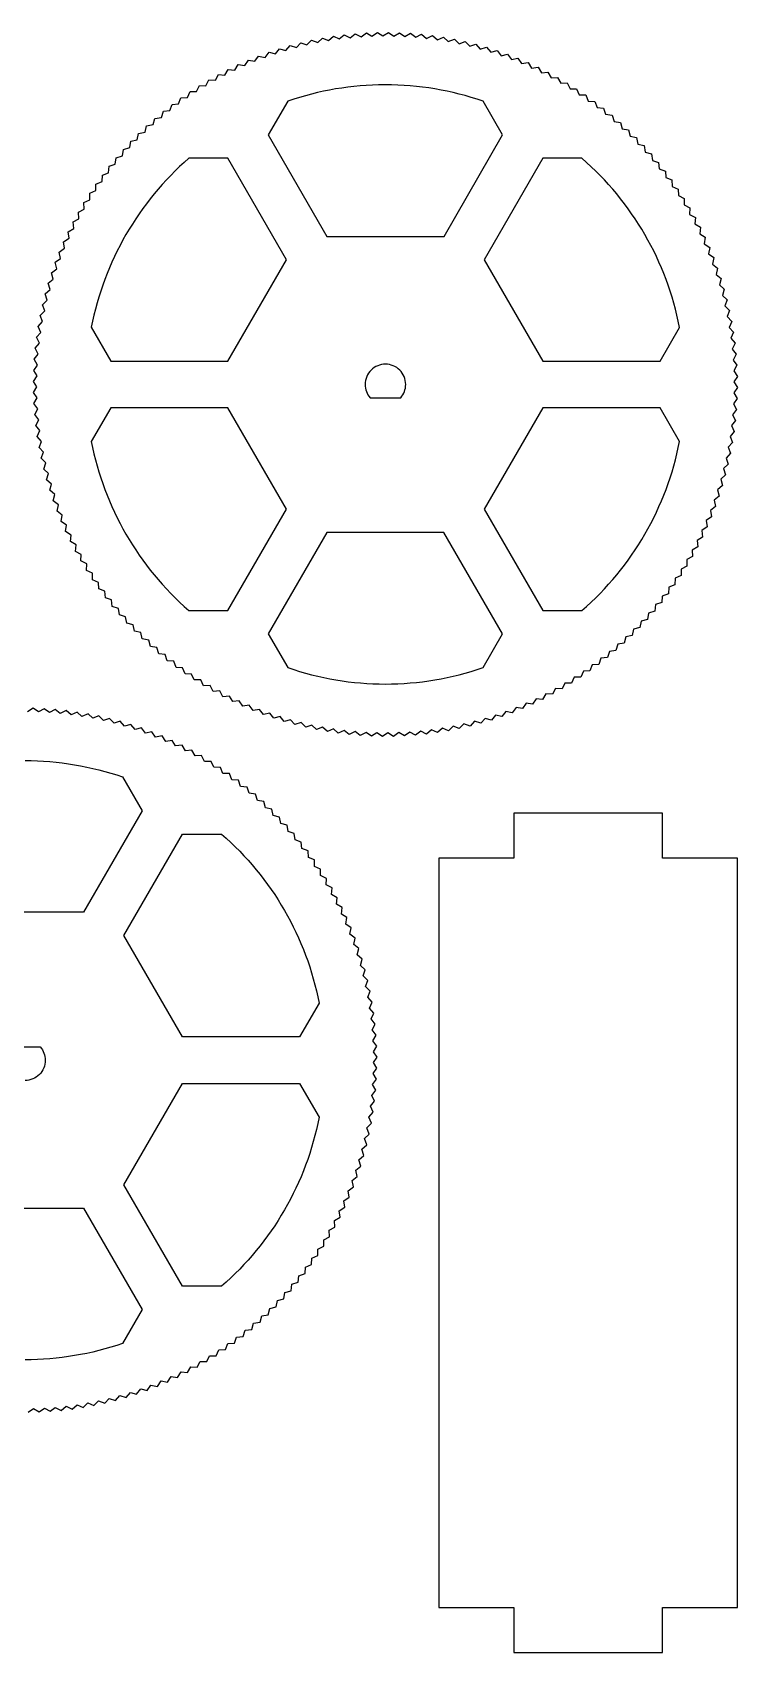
# Model space of a CAD drawing. Extents: x 10 to 440, y 14 to 290.
# Drawn here: x 393 to 440, y 24.1 to 131.9 of the extents above; entities that cross this region are included whole.
import ezdxf

# ---------------------------------------------------------------- set-up
doc = ezdxf.new("R2010")
doc.units = 0
doc.layers.add('Layer_1', color=7, linetype='CONTINUOUS')

msp = doc.modelspace()

# ---------------------------------------------------------------- linework, layer by layer
at = {"layer": 'Layer_1', "color": 7}
for p, q in [((412.70629, 131.39483), (413.03168, 131.68343)), ((413.03168, 131.68343), (413.42729, 131.5027)), ((413.42729, 131.5027), (413.76159, 131.78095)), ((413.76159, 131.78095), (414.15133, 131.58788)), ((414.15133, 131.58788), (414.49421, 131.85548)), ((414.49421, 131.85548), (414.87769, 131.65027)), ((414.87769, 131.65027), (415.2288, 131.90697)), ((415.2288, 131.90697), (415.60565, 131.68982)), ((415.60565, 131.68982), (415.96465, 131.93536)), ((415.96465, 131.93536), (416.33449, 131.70647)), ((416.33449, 131.70647), (416.70103, 131.94062)), ((416.70103, 131.94062), (417.0635, 131.70023)), ((417.0635, 131.70023), (417.43721, 131.92275)), ((417.43721, 131.92275), (417.79195, 131.67109)), ((417.79195, 131.67109), (418.17246, 131.88177)), ((418.17246, 131.88177), (418.51913, 131.61909)), ((418.51913, 131.61909), (418.90607, 131.8177)), ((418.90607, 131.8177), (419.24431, 131.54427)), ((419.24431, 131.54427), (419.6373, 131.73063)), ((419.6373, 131.73063), (419.96678, 131.44671)), ((408.48348, 130.27837), (408.74903, 130.62284)), ((408.74903, 130.62284), (409.1715, 130.51944)), ((409.1715, 130.51944), (409.44774, 130.8554)), ((409.44774, 130.8554), (409.86676, 130.73878)), ((409.86676, 130.73878), (410.15341, 131.06589)), ((410.15341, 131.06589), (410.56856, 130.93617)), ((410.56856, 130.93617), (410.86535, 131.25412)), ((410.86535, 131.25412), (411.27621, 131.11142)), ((411.27621, 131.11142), (411.58284, 131.41989)), ((411.58284, 131.41989), (411.98902, 131.26436)), ((411.98902, 131.26436), (412.30519, 131.56304)), ((412.30519, 131.56304), (412.70629, 131.39483)), ((419.96678, 131.44671), (420.36544, 131.62063)), ((420.36544, 131.62063), (420.68584, 131.3265)), ((420.68584, 131.3265), (421.08976, 131.48782)), ((421.08976, 131.48782), (421.40076, 131.18377)), ((421.40076, 131.18377), (421.80955, 131.33232)), ((421.80955, 131.33232), (422.11085, 131.01865)), ((422.11085, 131.01865), (422.5241, 131.15428)), ((422.5241, 131.15428), (422.8154, 130.8313)), ((422.8154, 130.8313), (423.23271, 130.95389)), ((423.23271, 130.95389), (423.51372, 130.62192)), ((423.51372, 130.62192), (423.93467, 130.73135)), ((423.93467, 130.73135), (424.20512, 130.39071)), ((405.81718, 129.10191), (406.03746, 129.47694)), ((406.03746, 129.47694), (406.46956, 129.42734)), ((406.46956, 129.42734), (406.70151, 129.79527)), ((406.70151, 129.79527), (407.13184, 129.73207)), ((407.13184, 129.73207), (407.37524, 130.09253)), ((407.37524, 130.09253), (407.80337, 130.01583)), ((407.80337, 130.01583), (408.05797, 130.36847)), ((408.05797, 130.36847), (408.48348, 130.27837)), ((424.20512, 130.39071), (424.6293, 130.48681)), ((424.6293, 130.48681), (424.88891, 130.13785)), ((424.88891, 130.13785), (425.3159, 130.22065)), ((425.3159, 130.22065), (425.56442, 129.86371)), ((425.56442, 129.86371), (425.9938, 129.93301)), ((425.9938, 129.93301), (426.23099, 129.56843)), ((426.23099, 129.56843), (426.66234, 129.62423)), ((426.66234, 129.62423), (426.88796, 129.25239)), ((403.92581, 128.00532), (404.10982, 128.39942)), ((404.10982, 128.39942), (404.54467, 128.39042)), ((404.54467, 128.39042), (404.74097, 128.77854)), ((404.74097, 128.77854), (405.17533, 128.75614)), ((405.17533, 128.75614), (405.38373, 129.13791)), ((405.38373, 129.13791), (405.81718, 129.10191)), ((416.46015, 128.45018), (416.46016, 128.45018)), ((426.88796, 129.25239), (427.32084, 129.29459)), ((427.32084, 129.29459), (427.53467, 128.91585)), ((427.53467, 128.91585), (427.96867, 128.94445)), ((427.96867, 128.94445), (428.1705, 128.55917)), ((428.1705, 128.55917), (428.60518, 128.57417)), ((428.60518, 128.57417), (428.79481, 128.18275)), ((402.7259, 127.17716), (402.88481, 127.58204)), ((402.88481, 127.58204), (403.31935, 127.60064)), ((403.31935, 127.60064), (403.49089, 128.00032)), ((403.49089, 128.00032), (403.92581, 128.00532)), ((410.00061, 127.36134), (408.70095, 125.10982)), ((424.30051, 125.10982), (423.00085, 127.36084)), ((428.79481, 128.18275), (429.22975, 128.18375)), ((429.22975, 128.18375), (429.40698, 127.78656)), ((429.40698, 127.78656), (429.84175, 127.77416)), ((429.84175, 127.77416), (430.00642, 127.3716)), ((430.00642, 127.3716), (430.44058, 127.3456)), ((430.44058, 127.3456), (430.59253, 126.93806)), ((401.14949, 126.21604), (401.58036, 126.27544)), ((401.58036, 126.27544), (401.71353, 126.68949)), ((401.71353, 126.68949), (402.14605, 126.73529)), ((402.14605, 126.73529), (402.29216, 127.14496)), ((402.29216, 127.14496), (402.7259, 127.17716)), ((430.59253, 126.93806), (431.02566, 126.89846)), ((431.02566, 126.89846), (431.16473, 126.48636)), ((431.16473, 126.48636), (431.5964, 126.43316)), ((431.5964, 126.43316), (431.72246, 126.01689)), ((399.97381, 124.79246), (400.06741, 125.21721)), ((400.06741, 125.21721), (400.4937, 125.30351)), ((400.4937, 125.30351), (400.60061, 125.72511)), ((400.60061, 125.72511), (401.0294, 125.79801)), ((401.0294, 125.79801), (401.14949, 126.21604)), ((431.72246, 126.01689), (432.15225, 125.95009)), ((432.15225, 125.95009), (432.26517, 125.53007)), ((432.26517, 125.53007), (432.69265, 125.44987)), ((432.69265, 125.44987), (432.79235, 125.02651)), ((398.98343, 123.72257), (399.05023, 124.15236)), ((399.05023, 124.15236), (399.47025, 124.26528)), ((399.47025, 124.26528), (399.55045, 124.69276)), ((399.55045, 124.69276), (399.97381, 124.79246)), ((408.70095, 125.10982), (412.60045, 118.35519)), ((420.40049, 118.35519), (424.30051, 125.10982)), ((432.79235, 125.02651), (433.2171, 124.93291)), ((433.2171, 124.93291), (433.3034, 124.50662)), ((433.3034, 124.50662), (433.725, 124.39971)), ((433.725, 124.39971), (433.7979, 123.97092)), ((398.06226, 122.59264), (398.10186, 123.02577)), ((398.10186, 123.02577), (398.51396, 123.16484)), ((398.51396, 123.16484), (398.56716, 123.59651)), ((398.56716, 123.59651), (398.98343, 123.72257)), ((406.01532, 123.56058), (403.41651, 123.56005)), ((409.91534, 116.80595), (406.01532, 123.56058)), ((426.9851, 123.55952), (423.08508, 116.80436)), ((429.58494, 123.55952), (426.9851, 123.55952)), ((433.7979, 123.97092), (434.21593, 123.85083)), ((434.21593, 123.85083), (434.27533, 123.41996)), ((434.27533, 123.41996), (434.68938, 123.28679)), ((434.68938, 123.28679), (434.73518, 122.85427)), ((397.22616, 121.84186), (397.62872, 122.00653)), ((397.62872, 122.00653), (397.65472, 122.44069)), ((397.65472, 122.44069), (398.06226, 122.59264)), ((434.73518, 122.85427), (435.14485, 122.70816)), ((435.14485, 122.70816), (435.17705, 122.27442)), ((435.17705, 122.27442), (435.58193, 122.11551)), ((435.58193, 122.11551), (435.60053, 121.68097)), ((396.81657, 121.22986), (397.21376, 121.40709)), ((396.81757, 120.79492), (396.81657, 121.22986)), ((397.21376, 121.40709), (397.22616, 121.84186)), ((435.60053, 121.68097), (436.00021, 121.50943)), ((436.00021, 121.50943), (436.00521, 121.07451)), ((436.00521, 121.07451), (436.39931, 120.8905)), ((436.39931, 120.8905), (436.39031, 120.45565)), ((396.05587, 119.96878), (396.44115, 120.17061)), ((396.08447, 119.53478), (396.05587, 119.96878)), ((396.42615, 120.60529), (396.81757, 120.79492)), ((396.44115, 120.17061), (396.42615, 120.60529)), ((436.39031, 120.45565), (436.77843, 120.25935)), ((436.77843, 120.25935), (436.75603, 119.82499)), ((436.75603, 119.82499), (437.1378, 119.61659)), ((395.37609, 118.66245), (395.74793, 118.88807)), ((395.70573, 119.32095), (396.08447, 119.53478)), ((395.74793, 118.88807), (395.70573, 119.32095)), ((437.1378, 119.61659), (437.1018, 119.18314)), ((437.1018, 119.18314), (437.47683, 118.96286)), ((437.47683, 118.96286), (437.42723, 118.53076)), ((395.06731, 117.99391), (395.43189, 118.2311)), ((395.13661, 117.56453), (395.06731, 117.99391)), ((395.43189, 118.2311), (395.37609, 118.66245)), ((412.60045, 118.35519), (420.40049, 118.35519)), ((437.42723, 118.53076), (437.79516, 118.29881)), ((437.79516, 118.29881), (437.73196, 117.86848)), ((437.73196, 117.86848), (438.09242, 117.62508)), ((438.09242, 117.62508), (438.01572, 117.19695)), ((394.51351, 116.62941), (394.86247, 116.88902)), ((394.60971, 116.20523), (394.51351, 116.62941)), ((394.77967, 117.31601), (395.13661, 117.56453)), ((394.86247, 116.88902), (394.77967, 117.31601)), ((406.01584, 110.05079), (409.91534, 116.80595)), ((423.08508, 116.80436), (426.9851, 110.04976)), ((438.01572, 117.19695), (438.36836, 116.94235)), ((438.36836, 116.94235), (438.27826, 116.51684)), ((394.04653, 115.23282), (394.3785, 115.51383)), ((394.26907, 115.93478), (394.60971, 116.20523)), ((394.3785, 115.51383), (394.26907, 115.93478)), ((438.27826, 116.51684), (438.62273, 116.25129)), ((438.62273, 116.25129), (438.51933, 115.82882)), ((438.51933, 115.82882), (438.85529, 115.55258)), ((438.85529, 115.55258), (438.73867, 115.13356)), ((393.84614, 114.52421), (394.16912, 114.81551)), ((393.98177, 114.11096), (393.84614, 114.52421)), ((394.16912, 114.81551), (394.04653, 115.23282)), ((438.73867, 115.13356), (439.06578, 114.84691)), ((439.06578, 114.84691), (438.93606, 114.43176)), ((438.93606, 114.43176), (439.25401, 114.13497)), ((393.5126, 113.08987), (393.81665, 113.40087)), ((393.6681, 113.80966), (393.98177, 114.11096)), ((393.81665, 113.40087), (393.6681, 113.80966)), ((439.25401, 114.13497), (439.11131, 113.72411)), ((439.11131, 113.72411), (439.41978, 113.41748)), ((439.41978, 113.41748), (439.26425, 113.0113)), ((393.37979, 112.36555), (393.67392, 112.68595)), ((393.55371, 111.96689), (393.37979, 112.36555)), ((393.67392, 112.68595), (393.5126, 113.08987)), ((396.91562, 112.30232), (398.2158, 110.05079)), ((434.78463, 110.04976), (436.08429, 112.30078)), ((439.26425, 113.0113), (439.56293, 112.69513)), ((439.56293, 112.69513), (439.39472, 112.29403)), ((439.39472, 112.29403), (439.68332, 111.96864)), ((393.18272, 110.90618), (393.45615, 111.24442)), ((393.26979, 111.63741), (393.55371, 111.96689)), ((393.45615, 111.24442), (393.26979, 111.63741)), ((439.68332, 111.96864), (439.50259, 111.57303)), ((439.50259, 111.57303), (439.78084, 111.23873)), ((439.78084, 111.23873), (439.58777, 110.84899)), ((393.11865, 110.17257), (393.38133, 110.51924)), ((393.32933, 109.79206), (393.11865, 110.17257)), ((393.38133, 110.51924), (393.18272, 110.90618)), ((398.2158, 110.05079), (406.01584, 110.05079)), ((426.9851, 110.04976), (434.78463, 110.04976)), ((439.58777, 110.84899), (439.85537, 110.50611)), ((439.85537, 110.50611), (439.65016, 110.12263)), ((439.65016, 110.12263), (439.90686, 109.77152)), ((393.0598, 108.70114), (393.30019, 109.06361)), ((393.07767, 109.43732), (393.32933, 109.79206)), ((393.30019, 109.06361), (393.07767, 109.43732)), ((416.50001, 109.85), (416.50001, 109.85)), ((439.90686, 109.77152), (439.68971, 109.39467)), ((439.68971, 109.39467), (439.93525, 109.03567)), ((439.93525, 109.03567), (439.70636, 108.66583)), ((393.29395, 108.3346), (393.0598, 108.70114)), ((393.06506, 107.96476), (393.29395, 108.3346)), ((393.3106, 107.60576), (393.06506, 107.96476)), ((439.94051, 108.29929), (439.70012, 107.93682)), ((439.70012, 107.93682), (439.92264, 107.56311)), ((439.70636, 108.66583), (439.94051, 108.29929)), ((393.09345, 107.22891), (393.3106, 107.60576)), ((393.35015, 106.8778), (393.09345, 107.22891)), ((393.14494, 106.49432), (393.35015, 106.8778)), ((398.21528, 106.94969), (396.91562, 104.69864)), ((406.01532, 106.94969), (398.21528, 106.94969)), ((409.91534, 100.19506), (406.01532, 106.94969)), ((415.48052, 107.6164), (417.51945, 107.6164)), ((426.98458, 106.94969), (423.08457, 100.19506)), ((434.78463, 106.94969), (426.98458, 106.94969)), ((436.08429, 104.69864), (434.78463, 106.94969)), ((439.88166, 106.82786), (439.61898, 106.48119)), ((439.92264, 107.56311), (439.67098, 107.20837)), ((439.67098, 107.20837), (439.88166, 106.82786)), ((393.41254, 106.15144), (393.14494, 106.49432)), ((393.21947, 105.7617), (393.41254, 106.15144)), ((393.49772, 105.4274), (393.21947, 105.7617)), ((439.81759, 106.09425), (439.54416, 105.75601)), ((439.54416, 105.75601), (439.73052, 105.36302)), ((439.61898, 106.48119), (439.81759, 106.09425)), ((393.31699, 105.03179), (393.49772, 105.4274)), ((393.60559, 104.7064), (393.31699, 105.03179)), ((393.43738, 104.3053), (393.60559, 104.7064)), ((439.73052, 105.36302), (439.4466, 105.03354)), ((439.4466, 105.03354), (439.62052, 104.63488)), ((393.73606, 103.98913), (393.43738, 104.3053)), ((393.58053, 103.58295), (393.73606, 103.98913)), ((393.889, 103.27632), (393.58053, 103.58295)), ((439.48771, 103.91056), (439.18366, 103.59956)), ((439.18366, 103.59956), (439.33221, 103.19077)), ((439.62052, 104.63488), (439.32639, 104.31448)), ((439.32639, 104.31448), (439.48771, 103.91056)), ((393.7463, 102.86546), (393.889, 103.27632)), ((394.06425, 102.56867), (393.7463, 102.86546)), ((393.93453, 102.15352), (394.06425, 102.56867)), ((439.33221, 103.19077), (439.01854, 102.88947)), ((439.01854, 102.88947), (439.15417, 102.47622)), ((394.26164, 101.86687), (393.93453, 102.15352)), ((394.14502, 101.44785), (394.26164, 101.86687)), ((394.48098, 101.17161), (394.14502, 101.44785)), ((438.95378, 101.76761), (438.62181, 101.4866)), ((438.62181, 101.4866), (438.73124, 101.06565)), ((439.15417, 102.47622), (438.83119, 102.18492)), ((438.83119, 102.18492), (438.95378, 101.76761)), ((394.37758, 100.74914), (394.48098, 101.17161)), ((394.72205, 100.48359), (394.37758, 100.74914)), ((394.63195, 100.05808), (394.72205, 100.48359)), ((438.4868, 100.37102), (438.13784, 100.11141)), ((438.73124, 101.06565), (438.3906, 100.7952)), ((438.3906, 100.7952), (438.4868, 100.37102)), ((394.98459, 99.80348), (394.63195, 100.05808)), ((394.90789, 99.37535), (394.98459, 99.80348)), ((395.26835, 99.13195), (394.90789, 99.37535)), ((406.01532, 93.44044), (409.91534, 100.19506)), ((423.08457, 100.19506), (426.98458, 93.44044)), ((438.22064, 99.68442), (437.8637, 99.4359)), ((437.8637, 99.4359), (437.933, 99.00652)), ((438.13784, 100.11141), (438.22064, 99.68442)), ((395.20515, 98.70162), (395.26835, 99.13195)), ((395.57308, 98.46967), (395.20515, 98.70162)), ((395.52348, 98.03757), (395.57308, 98.46967)), ((412.59993, 98.64476), (408.70043, 91.89014)), ((420.39997, 98.64476), (412.59993, 98.64476)), ((424.29999, 91.89014), (420.39997, 98.64476)), ((437.62422, 98.33798), (437.25238, 98.11236)), ((437.933, 99.00652), (437.56842, 98.76933)), ((437.56842, 98.76933), (437.62422, 98.33798)), ((395.89851, 97.81729), (395.52348, 98.03757)), ((395.86251, 97.38384), (395.89851, 97.81729)), ((396.24428, 97.17544), (395.86251, 97.38384)), ((396.22188, 96.74108), (396.24428, 97.17544)), ((437.29458, 97.67948), (436.91584, 97.46565)), ((436.91584, 97.46565), (436.94444, 97.03165)), ((437.25238, 98.11236), (437.29458, 97.67948)), ((396.61, 96.54478), (396.22188, 96.74108)), ((396.601, 96.10993), (396.61, 96.54478)), ((396.9951, 95.92592), (396.601, 96.10993)), ((436.57416, 96.39514), (436.18274, 96.20551)), ((436.18274, 96.20551), (436.18374, 95.77057)), ((436.94444, 97.03165), (436.55916, 96.82982)), ((436.55916, 96.82982), (436.57416, 96.39514)), ((397.0001, 95.491), (396.9951, 95.92592)), ((397.39978, 95.31946), (397.0001, 95.491)), ((397.41838, 94.88492), (397.39978, 95.31946)), ((435.37159, 94.9939), (435.34559, 94.55974)), ((435.77415, 95.15857), (435.37159, 94.9939)), ((435.78655, 95.59334), (435.77415, 95.15857)), ((436.18374, 95.77057), (435.78655, 95.59334)), ((397.82326, 94.72601), (397.41838, 94.88492)), ((397.85546, 94.29227), (397.82326, 94.72601)), ((398.26513, 94.14616), (397.85546, 94.29227)), ((398.31093, 93.71364), (398.26513, 94.14616)), ((434.89845, 93.97466), (434.48635, 93.83559)), ((434.93805, 94.40779), (434.89845, 93.97466)), ((435.34559, 94.55974), (434.93805, 94.40779)), ((398.72498, 93.58047), (398.31093, 93.71364)), ((398.78438, 93.1496), (398.72498, 93.58047)), ((399.20241, 93.02951), (398.78438, 93.1496)), ((399.27531, 92.60072), (399.20241, 93.02951)), ((403.416, 93.44044), (406.01532, 93.44044)), ((426.98458, 93.44044), (429.58443, 93.44044)), ((433.95008, 92.84807), (433.53006, 92.73515)), ((434.01688, 93.27786), (433.95008, 92.84807)), ((434.43315, 93.40392), (434.01688, 93.27786)), ((434.48635, 93.83559), (434.43315, 93.40392)), ((399.69691, 92.49381), (399.27531, 92.60072)), ((399.78321, 92.06752), (399.69691, 92.49381)), ((400.20796, 91.97392), (399.78321, 92.06752)), ((400.30766, 91.55056), (400.20796, 91.97392)), ((408.70043, 91.89014), (410.00009, 89.63858)), ((422.99981, 89.63858), (424.29999, 91.89014)), ((432.9329, 91.78322), (432.50661, 91.69692)), ((433.0265, 92.20797), (432.9329, 91.78322)), ((433.44986, 92.30767), (433.0265, 92.20797)), ((433.53006, 92.73515), (433.44986, 92.30767)), ((400.73514, 91.47036), (400.30766, 91.55056)), ((400.84806, 91.05034), (400.73514, 91.47036)), ((401.27785, 90.98354), (400.84806, 91.05034)), ((401.40391, 90.56727), (401.27785, 90.98354)), ((431.41995, 90.72499), (431.28678, 90.31094)), ((431.85082, 90.78439), (431.41995, 90.72499)), ((431.97091, 91.20242), (431.85082, 90.78439)), ((432.3997, 91.27532), (431.97091, 91.20242)), ((432.50661, 91.69692), (432.3997, 91.27532)), ((401.83558, 90.51407), (401.40391, 90.56727)), ((401.97465, 90.10197), (401.83558, 90.51407)), ((402.40778, 90.06237), (401.97465, 90.10197)), ((402.55973, 89.65483), (402.40778, 90.06237)), ((402.99389, 89.62883), (402.55973, 89.65483)), ((403.15856, 89.22627), (402.99389, 89.62883)), ((430.27441, 89.82327), (430.1155, 89.41839)), ((430.70815, 89.85547), (430.27441, 89.82327)), ((430.85426, 90.26514), (430.70815, 89.85547)), ((431.28678, 90.31094), (430.85426, 90.26514)), ((403.59333, 89.21387), (403.15856, 89.22627)), ((403.77056, 88.81668), (403.59333, 89.21387)), ((404.2055, 88.81768), (403.77056, 88.81668)), ((404.39513, 88.42626), (404.2055, 88.81768)), ((428.45564, 88.61001), (428.25934, 88.22189)), ((428.89049, 88.60101), (428.45564, 88.61001)), ((429.0745, 88.99511), (428.89049, 88.60101)), ((429.50942, 89.00011), (429.0745, 88.99511)), ((429.68096, 89.39979), (429.50942, 89.00011)), ((430.1155, 89.41839), (429.68096, 89.39979)), ((404.82981, 88.44126), (404.39513, 88.42626)), ((405.03164, 88.05598), (404.82981, 88.44126)), ((405.46564, 88.08458), (405.03164, 88.05598)), ((405.67947, 87.70584), (405.46564, 88.08458)), ((406.11235, 87.74804), (405.67947, 87.70584)), ((406.33797, 87.3762), (406.11235, 87.74804)), ((406.76932, 87.432), (406.33797, 87.3762)), ((407.00651, 87.06742), (406.76932, 87.432)), ((426.53075, 87.57309), (426.2988, 87.20516)), ((426.96285, 87.52349), (426.53075, 87.57309)), ((427.18313, 87.89852), (426.96285, 87.52349)), ((427.61658, 87.86252), (427.18313, 87.89852)), ((427.82498, 88.24429), (427.61658, 87.86252)), ((428.25934, 88.22189), (427.82498, 88.24429)), ((393.03566, 86.93493), (392.66582, 86.70604)), ((393.39466, 86.68939), (393.03566, 86.93493)), ((393.77151, 86.90654), (393.39466, 86.68939)), ((394.12262, 86.64984), (393.77151, 86.90654)), ((394.5061, 86.85505), (394.12262, 86.64984)), ((394.84898, 86.58745), (394.5061, 86.85505)), ((395.23872, 86.78052), (394.84898, 86.58745)), ((395.57302, 86.50227), (395.23872, 86.78052)), ((395.96863, 86.683), (395.57302, 86.50227)), ((396.29402, 86.3944), (395.96863, 86.683)), ((396.69512, 86.56261), (396.29402, 86.3944)), ((397.01129, 86.26393), (396.69512, 86.56261)), ((397.41747, 86.41946), (397.01129, 86.26393)), ((397.7241, 86.11099), (397.41747, 86.41946)), ((407.43589, 87.13672), (407.00651, 87.06742)), ((407.68441, 86.77978), (407.43589, 87.13672)), ((408.1114, 86.86258), (407.68441, 86.77978)), ((408.37101, 86.51362), (408.1114, 86.86258)), ((408.79519, 86.60972), (408.37101, 86.51362)), ((409.06564, 86.26908), (408.79519, 86.60972)), ((409.48659, 86.37851), (409.06564, 86.26908)), ((409.7676, 86.04654), (409.48659, 86.37851)), ((423.82881, 86.48099), (423.55257, 86.14503)), ((424.25128, 86.37759), (423.82881, 86.48099)), ((424.51683, 86.72206), (424.25128, 86.37759)), ((424.94234, 86.63196), (424.51683, 86.72206)), ((425.19694, 86.9846), (424.94234, 86.63196)), ((425.62507, 86.9079), (425.19694, 86.9846)), ((425.86847, 87.26836), (425.62507, 86.9079)), ((426.2988, 87.20516), (425.86847, 87.26836)), ((398.13496, 86.25369), (397.7241, 86.11099)), ((398.43175, 85.93574), (398.13496, 86.25369)), ((398.8469, 86.06546), (398.43175, 85.93574)), ((399.13355, 85.73835), (398.8469, 86.06546)), ((399.55257, 85.85497), (399.13355, 85.73835)), ((399.82881, 85.51901), (399.55257, 85.85497)), ((400.25128, 85.62241), (399.82881, 85.51901)), ((400.51683, 85.27794), (400.25128, 85.62241)), ((400.94234, 85.36804), (400.51683, 85.27794)), ((401.19694, 85.0154), (400.94234, 85.36804)), ((410.18491, 86.16913), (409.7676, 86.04654)), ((410.47621, 85.84615), (410.18491, 86.16913)), ((410.88946, 85.98178), (410.47621, 85.84615)), ((411.19076, 85.66811), (410.88946, 85.98178)), ((411.59955, 85.81666), (411.19076, 85.66811)), ((411.91055, 85.51261), (411.59955, 85.81666)), ((412.31447, 85.67393), (411.91055, 85.51261)), ((412.63487, 85.3798), (412.31447, 85.67393)), ((413.03353, 85.55372), (412.63487, 85.3798)), ((413.36301, 85.2698), (413.03353, 85.55372)), ((413.756, 85.45616), (413.36301, 85.2698)), ((414.09424, 85.18273), (413.756, 85.45616)), ((414.48118, 85.38134), (414.09424, 85.18273)), ((414.82785, 85.11866), (414.48118, 85.38134)), ((415.20836, 85.32934), (414.82785, 85.11866)), ((415.5631, 85.07768), (415.20836, 85.32934)), ((415.93681, 85.3002), (415.5631, 85.07768)), ((416.29928, 85.05981), (415.93681, 85.3002)), ((416.66582, 85.29396), (416.29928, 85.05981)), ((417.03566, 85.06507), (416.66582, 85.29396)), ((417.39466, 85.31061), (417.03566, 85.06507)), ((417.77151, 85.09346), (417.39466, 85.31061)), ((418.12262, 85.35016), (417.77151, 85.09346)), ((418.5061, 85.14495), (418.12262, 85.35016)), ((418.84898, 85.41255), (418.5061, 85.14495)), ((419.23872, 85.21948), (418.84898, 85.41255)), ((419.57302, 85.49773), (419.23872, 85.21948)), ((419.96863, 85.317), (419.57302, 85.49773)), ((420.29402, 85.6056), (419.96863, 85.317)), ((420.69512, 85.43739), (420.29402, 85.6056)), ((421.01129, 85.73607), (420.69512, 85.43739)), ((421.41747, 85.58054), (421.01129, 85.73607)), ((421.7241, 85.88901), (421.41747, 85.58054)), ((422.13496, 85.74631), (421.7241, 85.88901)), ((422.43175, 86.06426), (422.13496, 85.74631)), ((422.8469, 85.93454), (422.43175, 86.06426)), ((423.13355, 86.26165), (422.8469, 85.93454)), ((423.55257, 86.14503), (423.13355, 86.26165)), ((401.62507, 85.0921), (401.19694, 85.0154)), ((401.86847, 84.73164), (401.62507, 85.0921)), ((402.2988, 84.79484), (401.86847, 84.73164)), ((402.53075, 84.42691), (402.2988, 84.79484)), ((402.96285, 84.47651), (402.53075, 84.42691)), ((403.18313, 84.10148), (402.96285, 84.47651)), ((403.61658, 84.13748), (403.18313, 84.10148)), ((403.82498, 83.75571), (403.61658, 84.13748)), ((404.25934, 83.77811), (403.82498, 83.75571)), ((404.45564, 83.38999), (404.25934, 83.77811)), ((404.89049, 83.39899), (404.45564, 83.38999)), ((405.0745, 83.00489), (404.89049, 83.39899)), ((398.99981, 82.36142), (400.29999, 80.10986)), ((405.50942, 82.99989), (405.0745, 83.00489)), ((405.68096, 82.60021), (405.50942, 82.99989)), ((406.1155, 82.58161), (405.68096, 82.60021)), ((406.27441, 82.17673), (406.1155, 82.58161)), ((406.70815, 82.14453), (406.27441, 82.17673)), ((406.85426, 81.73486), (406.70815, 82.14453)), ((407.28678, 81.68906), (406.85426, 81.73486)), ((407.41995, 81.27501), (407.28678, 81.68906)), ((407.85082, 81.21561), (407.41995, 81.27501)), ((407.97091, 80.79758), (407.85082, 81.21561)), ((400.29999, 80.10986), (396.39997, 73.35524)), ((408.3997, 80.72468), (407.97091, 80.79758)), ((408.50661, 80.30308), (408.3997, 80.72468)), ((408.9329, 80.21678), (408.50661, 80.30308)), ((409.0265, 79.79203), (408.9329, 80.21678)), ((434.94987, 79.95), (425.05022, 79.95)), ((425.05022, 79.95), (425.05022, 76.95018)), ((434.94987, 76.95018), (434.94987, 79.95)), ((409.44986, 79.69233), (409.0265, 79.79203)), ((409.53006, 79.26485), (409.44986, 79.69233)), ((409.95008, 79.15193), (409.53006, 79.26485)), ((410.01688, 78.72214), (409.95008, 79.15193)), ((399.08457, 71.80494), (402.98458, 78.55956)), ((402.98458, 78.55956), (405.58443, 78.55956)), ((410.43315, 78.59608), (410.01688, 78.72214)), ((410.48635, 78.16441), (410.43315, 78.59608)), ((410.89845, 78.02534), (410.48635, 78.16441)), ((410.93805, 77.59221), (410.89845, 78.02534)), ((411.34559, 77.44026), (410.93805, 77.59221)), ((411.37159, 77.0061), (411.34559, 77.44026)), ((411.77415, 76.84143), (411.37159, 77.0061)), ((411.78655, 76.40666), (411.77415, 76.84143)), ((425.05022, 76.95018), (420.05, 76.95018)), ((420.05, 76.95018), (420.05, 27.05037)), ((439.95008, 76.95018), (434.94987, 76.95018)), ((439.95008, 27.05037), (439.95008, 76.95018)), ((412.18374, 76.22943), (411.78655, 76.40666)), ((412.18274, 75.79449), (412.18374, 76.22943)), ((412.57416, 75.60486), (412.18274, 75.79449)), ((412.55916, 75.17018), (412.57416, 75.60486)), ((412.94444, 74.96835), (412.55916, 75.17018)), ((412.91584, 74.53435), (412.94444, 74.96835)), ((413.29458, 74.32052), (412.91584, 74.53435)), ((413.25238, 73.88764), (413.29458, 74.32052)), ((413.62422, 73.66202), (413.25238, 73.88764)), ((413.56842, 73.23067), (413.62422, 73.66202)), ((396.39997, 73.35524), (388.59993, 73.35524)), ((413.933, 72.99348), (413.56842, 73.23067)), ((413.8637, 72.5641), (413.933, 72.99348)), ((414.22064, 72.31558), (413.8637, 72.5641)), ((414.13784, 71.88859), (414.22064, 72.31558)), ((402.98458, 65.05031), (399.08457, 71.80494)), ((414.4868, 71.62898), (414.13784, 71.88859)), ((414.3906, 71.2048), (414.4868, 71.62898)), ((414.73124, 70.93435), (414.3906, 71.2048)), ((414.62181, 70.5134), (414.73124, 70.93435)), ((414.95378, 70.23239), (414.62181, 70.5134)), ((414.83119, 69.81508), (414.95378, 70.23239)), ((415.15417, 69.52378), (414.83119, 69.81508)), ((415.01854, 69.11053), (415.15417, 69.52378)), ((415.33221, 68.80923), (415.01854, 69.11053)), ((415.18366, 68.40044), (415.33221, 68.80923)), ((415.48771, 68.08944), (415.18366, 68.40044)), ((415.32639, 67.68552), (415.48771, 68.08944)), ((412.08429, 67.30136), (410.78463, 65.05031)), ((415.62052, 67.36512), (415.32639, 67.68552)), ((415.4466, 66.96646), (415.62052, 67.36512)), ((415.73052, 66.63698), (415.4466, 66.96646)), ((415.54416, 66.24399), (415.73052, 66.63698)), ((415.81759, 65.90575), (415.54416, 66.24399)), ((415.61898, 65.51881), (415.81759, 65.90575)), ((410.78463, 65.05031), (402.98458, 65.05031)), ((415.88166, 65.17214), (415.61898, 65.51881)), ((415.67098, 64.79163), (415.88166, 65.17214)), ((415.92264, 64.43689), (415.67098, 64.79163)), ((391.48052, 64.3836), (393.51945, 64.3836)), ((415.70012, 64.06318), (415.92264, 64.43689)), ((415.94051, 63.70071), (415.70012, 64.06318)), ((415.70636, 63.33417), (415.94051, 63.70071)), ((415.68971, 62.60533), (415.93525, 62.96433)), ((415.90686, 62.22848), (415.68971, 62.60533)), ((415.93525, 62.96433), (415.70636, 63.33417)), ((399.08508, 55.19564), (402.9851, 61.95024)), ((402.9851, 61.95024), (410.78463, 61.95024)), ((410.78463, 61.95024), (412.08429, 59.69922)), ((415.65016, 61.87737), (415.90686, 62.22848)), ((415.85537, 61.49389), (415.65016, 61.87737)), ((415.50259, 60.42697), (415.78084, 60.76127)), ((415.68332, 60.03136), (415.50259, 60.42697)), ((415.58777, 61.15101), (415.85537, 61.49389)), ((415.78084, 60.76127), (415.58777, 61.15101)), ((415.39472, 59.70597), (415.68332, 60.03136)), ((415.56293, 59.30487), (415.39472, 59.70597)), ((415.11131, 58.27589), (415.41978, 58.58252)), ((415.25401, 57.86503), (415.11131, 58.27589)), ((415.26425, 58.9887), (415.56293, 59.30487)), ((415.41978, 58.58252), (415.26425, 58.9887)), ((414.93606, 57.56824), (415.25401, 57.86503)), ((415.06578, 57.15309), (414.93606, 57.56824)), ((414.51933, 56.17118), (414.85529, 56.44742)), ((414.62273, 55.74871), (414.51933, 56.17118)), ((414.73867, 56.86644), (415.06578, 57.15309)), ((414.85529, 56.44742), (414.73867, 56.86644)), ((402.9851, 48.44048), (399.08508, 55.19564)), ((414.01572, 54.80305), (414.36836, 55.05765)), ((414.27826, 55.48316), (414.62273, 55.74871)), ((414.36836, 55.05765), (414.27826, 55.48316)), ((413.73196, 54.13152), (414.09242, 54.37492)), ((413.79516, 53.70119), (413.73196, 54.13152)), ((414.09242, 54.37492), (414.01572, 54.80305)), ((388.60045, 53.64481), (396.40049, 53.64481)), ((396.40049, 53.64481), (400.30051, 46.89018)), ((413.1018, 52.81686), (413.47683, 53.03714)), ((413.42723, 53.46924), (413.79516, 53.70119)), ((413.47683, 53.03714), (413.42723, 53.46924)), ((412.75603, 52.17501), (413.1378, 52.38341)), ((412.77843, 51.74065), (412.75603, 52.17501)), ((413.1378, 52.38341), (413.1018, 52.81686)), ((412.00021, 50.49057), (412.00521, 50.92549)), ((412.00521, 50.92549), (412.39931, 51.1095)), ((412.39031, 51.54435), (412.77843, 51.74065)), ((412.39931, 51.1095), (412.39031, 51.54435)), ((411.14485, 49.29184), (411.17705, 49.72558)), ((411.17705, 49.72558), (411.58193, 49.88449)), ((411.58193, 49.88449), (411.60053, 50.31903)), ((411.60053, 50.31903), (412.00021, 50.49057)), ((410.21593, 48.14917), (410.27533, 48.58004)), ((410.27533, 48.58004), (410.68938, 48.71321)), ((410.68938, 48.71321), (410.73518, 49.14573)), ((410.73518, 49.14573), (411.14485, 49.29184)), ((405.58494, 48.44048), (402.9851, 48.44048)), ((409.2171, 47.06709), (409.3034, 47.49338)), ((409.3034, 47.49338), (409.725, 47.60029)), ((409.725, 47.60029), (409.7979, 48.02908)), ((409.7979, 48.02908), (410.21593, 48.14917)), ((400.30051, 46.89018), (399.00085, 44.63916)), ((408.15225, 46.04991), (408.26517, 46.46993)), ((408.26517, 46.46993), (408.69265, 46.55013)), ((408.69265, 46.55013), (408.79235, 46.97349)), ((408.79235, 46.97349), (409.2171, 47.06709)), ((407.02566, 45.10154), (407.16473, 45.51364)), ((407.16473, 45.51364), (407.5964, 45.56684)), ((407.5964, 45.56684), (407.72246, 45.98311)), ((407.72246, 45.98311), (408.15225, 46.04991)), ((405.84175, 44.22584), (406.00642, 44.6284)), ((406.00642, 44.6284), (406.44058, 44.6544)), ((406.44058, 44.6544), (406.59253, 45.06194)), ((406.59253, 45.06194), (407.02566, 45.10154)), ((403.96867, 43.05555), (404.1705, 43.44083)), ((404.1705, 43.44083), (404.60518, 43.42583)), ((404.60518, 43.42583), (404.79481, 43.81725)), ((404.79481, 43.81725), (405.22975, 43.81625)), ((405.22975, 43.81625), (405.40698, 44.21344)), ((405.40698, 44.21344), (405.84175, 44.22584)), ((401.3159, 41.77935), (401.56442, 42.13629)), ((401.56442, 42.13629), (401.9938, 42.06699)), ((401.9938, 42.06699), (402.23099, 42.43157)), ((402.23099, 42.43157), (402.66234, 42.37577)), ((402.66234, 42.37577), (402.88796, 42.74761)), ((402.88796, 42.74761), (403.32084, 42.70541)), ((403.32084, 42.70541), (403.53467, 43.08415)), ((403.53467, 43.08415), (403.96867, 43.05555)), ((398.5241, 40.84572), (398.8154, 41.1687)), ((398.8154, 41.1687), (399.23271, 41.04611)), ((399.23271, 41.04611), (399.51372, 41.37808)), ((399.51372, 41.37808), (399.93467, 41.26865)), ((399.93467, 41.26865), (400.20512, 41.60929)), ((400.20512, 41.60929), (400.6293, 41.51319)), ((400.6293, 41.51319), (400.88891, 41.86215)), ((400.88891, 41.86215), (401.3159, 41.77935)), ((392.70103, 40.05938), (393.0635, 40.29977)), ((393.0635, 40.29977), (393.43721, 40.07725)), ((393.43721, 40.07725), (393.79195, 40.32891)), ((393.79195, 40.32891), (394.17246, 40.11823)), ((394.17246, 40.11823), (394.51913, 40.38091)), ((394.51913, 40.38091), (394.90607, 40.1823)), ((394.90607, 40.1823), (395.24431, 40.45573)), ((395.24431, 40.45573), (395.6373, 40.26937)), ((395.6373, 40.26937), (395.96678, 40.55329)), ((395.96678, 40.55329), (396.36544, 40.37937)), ((396.36544, 40.37937), (396.68584, 40.6735)), ((396.68584, 40.6735), (397.08976, 40.51218)), ((397.08976, 40.51218), (397.40076, 40.81623)), ((397.40076, 40.81623), (397.80955, 40.66768)), ((397.80955, 40.66768), (398.11085, 40.98135)), ((398.11085, 40.98135), (398.5241, 40.84572)), ((420.05, 27.05037), (425.05022, 27.05037)), ((425.05022, 27.05037), (425.05022, 24.05004)), ((434.94987, 24.05004), (434.94987, 27.05037)), ((434.94987, 27.05037), (439.95008, 27.05037)), ((425.05022, 24.05004), (434.94987, 24.05004))]:
    msp.add_line(p, q, dxfattribs=at)
for points in [[(416.46016, 128.45018), (414.26169, 128.445631), (412.07909, 128.077726), (410.00061, 127.36134)], [(416.49995, 128.45018), (416.486683, 128.450193), (416.473417, 128.450193), (416.46015, 128.45018)], [(423.00085, 127.36084), (420.909275, 128.081904), (418.712328, 128.450041), (416.49995, 128.45018)], [(403.41651, 123.56005), (400.053396, 120.638552), (397.764875, 116.675471), (396.91562, 112.30232)], [(436.08429, 112.30078), (435.235659, 116.674091), (432.947677, 120.637531), (429.58494, 123.55952)], [(415.545402, 109.454813), (415.292224, 109.201768), (415.149993, 108.858562), (415.15, 108.5007)], [(416.50001, 109.85), (416.141964, 109.850011), (415.79858, 109.707858), (415.545402, 109.454813)], [(417.454605, 109.454806), (417.201432, 109.70785), (416.858052, 109.850006), (416.50001, 109.85)], [(417.85, 108.5007), (417.850007, 108.858558), (417.707779, 109.201761), (417.454605, 109.454806)], [(415.15, 108.5007), (415.150047, 108.175772), (415.267409, 107.861774), (415.48052, 107.6164)], [(417.51945, 107.6164), (417.732572, 107.86177), (417.849944, 108.175768), (417.85, 108.5007)], [(396.91562, 104.69864), (397.76464, 100.325387), (400.052985, 96.362135), (403.416, 93.44044)], [(429.58443, 93.44044), (432.947253, 96.362213), (435.235409, 100.325456), (436.08429, 104.69864)], [(410.00009, 89.63858), (412.091365, 88.91781), (414.287951, 88.549854), (416.49995, 88.54977)], [(416.49995, 88.54977), (418.711949, 88.549854), (420.908535, 88.91781), (422.99981, 89.63858)], [(392.49995, 83.45023), (394.711949, 83.450146), (396.908535, 83.08219), (398.99981, 82.36142)], [(405.58443, 78.55956), (408.947253, 75.637787), (411.235409, 71.674544), (412.08429, 67.30136)], [(393.51945, 64.3836), (393.732572, 64.13823), (393.849944, 63.824232), (393.85, 63.4993)], [(393.85, 63.4993), (393.850007, 63.141442), (393.707779, 62.798239), (393.454605, 62.545194)], [(393.454605, 62.545194), (393.201432, 62.29215), (392.858052, 62.149994), (392.50001, 62.15)], [(412.08429, 59.69922), (411.235659, 55.325909), (408.947677, 51.362469), (405.58494, 48.44048)], [(399.00085, 44.63916), (396.909275, 43.918096), (394.712328, 43.549959), (392.49995, 43.54982)]]:
    msp.add_open_spline(points, degree=3, dxfattribs=at)

doc.saveas('drawing.dxf')
